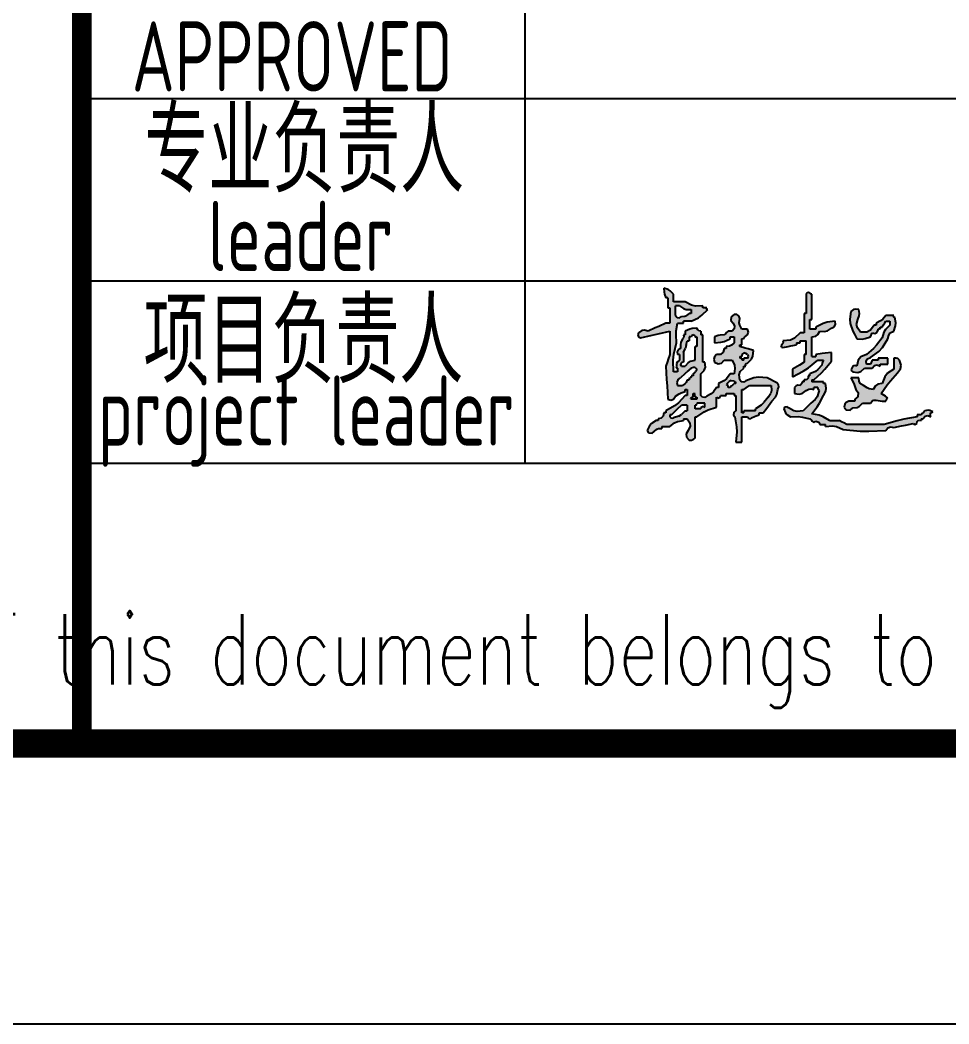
# Model space of a CAD drawing. Extents: x 5136380 to 5447195, y -425726 to -253846.
# Drawn here: x 5350111 to 5351767, y -399873 to -398084 of the extents above; entities that cross this region are included whole.
import ezdxf
from ezdxf.enums import TextEntityAlignment as Align

# ---------------------------------------------------------------- set-up
doc = ezdxf.new("R2010")
doc.units = 0
doc.header["$LTSCALE"] = 1000
doc.header["$MEASUREMENT"] = 0
doc.layers.get('0').update_dxf_attribs({"linetype": 'CONTINUOUS'})
doc.layers.add('PUB_TITLE', color=4, linetype='CONTINUOUS')
doc.styles.add('AHD', font='sceie.shx', dxfattribs={"width": 0.7, "bigfont": 'sceic.shx'})
doc.styles.add('ECEC_TQ', font='txt_l.shx', dxfattribs={"bigfont": 'hztxt_l.shx'})

# ---------------------------------------------------------------- blocks, each defined once
blk = doc.blocks.new('韩超')
h = blk.add_hatch(color=256)
h.dxf.hatch_style = 1
h.paths.add_polyline_path([(0.787849, 0.514197), (0.777955, 0.527898), (0.77346, 0.562754), (0.78123, 0.586063), (0.805739, 0.61125), (0.805739, 0.625142), (0.819631, 0.625142), (0.818004, 0.635027), (0.823773, 0.643681), (0.833523, 0.64598), (0.860867, 0.674873), (0.870953, 0.696725), (0.875199, 0.736279), (0.836353, 0.74757), (0.816903, 0.753127), (0.777955, 0.764063), (0.777955, 0.777955), (0.791847, 0.777955), (0.791847, 0.819631), (0.801775, 0.820971), (0.80763, 0.824875), (0.812685, 0.833523), (0.832189, 0.847055), (0.839321, 0.866071), (0.833523, 0.889091), (0.791847, 0.889091), (0.776856, 0.916298), (0.7735, 0.934755), (0.777955, 0.965498), (0.770329, 0.984025), (0.756314, 0.993368), (0.736279, 0.993282), (0.716867, 0.977277), (0.713907, 0.950644), (0.729333, 0.930768), (0.740061, 0.911103), (0.737625, 0.891618), (0.722387, 0.875199), (0.694603, 0.875199), (0.683489, 0.864086), (0.677932, 0.858529), (0.666819, 0.847415), (0.638572, 0.845181), (0.624291, 0.842325), (0.597358, 0.833523), (0.597358, 0.791847), (0.643081, 0.794876), (0.666726, 0.800787), (0.708495, 0.819631), (0.708495, 0.833523), (0.736279, 0.833523), (0.736279, 0.791847), (0.718733, 0.774249), (0.705317, 0.767541), (0.680711, 0.764063), (0.680711, 0.750171), (0.666819, 0.750171), (0.658732, 0.72359), (0.639033, 0.708815), (0.61125, 0.708495), (0.596777, 0.690733), (0.592946, 0.675409), (0.597358, 0.652926), (0.623512, 0.642026), (0.64687, 0.646697), (0.666819, 0.666819), (0.722387, 0.666819), (0.738834, 0.631134), (0.742077, 0.608437), (0.736279, 0.569574), (0.708495, 0.569574), (0.682162, 0.535076), (0.663824, 0.519794), (0.625142, 0.500114), (0.625142, 0.47233), (0.61125, 0.47233), (0.589715, 0.441777), (0.574435, 0.428025), (0.54179, 0.409816), (0.527664, 0.400538), (0.510468, 0.403404), (0.500114, 0.416762), (0.500114, 0.569574), (0.524623, 0.594762), (0.532393, 0.618071), (0.527898, 0.652926), (0.514006, 0.652926), (0.514006, 0.847415), (0.500114, 0.847415), (0.500114, 0.875199), (0.486416, 0.877514), (0.478388, 0.883536), (0.47233, 0.896037), (0.438162, 0.892345), (0.420863, 0.888021), (0.388977, 0.875199), (0.388977, 0.847415), (0.375085, 0.847415), (0.379444, 0.836821), (0.376971, 0.826928), (0.368139, 0.819631), (0.356965, 0.793593), (0.353947, 0.778504), (0.354247, 0.750171), (0.337644, 0.741703), (0.330222, 0.726858), (0.333409, 0.708495), (0.347301, 0.708495), (0.347301, 0.666819), (0.332737, 0.655189), (0.327028, 0.643772), (0.326463, 0.625142), (0.32344, 0.619715), (0.327253, 0.612088), (0.333409, 0.61125), (0.333409, 0.583466), (0.305625, 0.583466), (0.302565, 0.667178), (0.306887, 0.710398), (0.326463, 0.791847), (0.3234, 0.8474), (0.32482, 0.875797), (0.333409, 0.930768), (0.375085, 0.930768), (0.375085, 0.94466), (0.430654, 0.94466), (0.482374, 0.970498), (0.50707, 0.987931), (0.548736, 1.028012), (0.542559, 1.028676), (0.538615, 1.036564), (0.54179, 1.041904), (0.514006, 1.041904), (0.514006, 1.055796), (0.462884, 1.052445), (0.433869, 1.058893), (0.388977, 1.08358), (0.305625, 1.08358), (0.305625, 1.139148), (0.281985, 1.161307), (0.266841, 1.170393), (0.236165, 1.180825), (0.238399, 1.152578), (0.241255, 1.138297), (0.250057, 1.111364), (0.263949, 1.111364), (0.263949, 1.041904), (0.277841, 1.041904), (0.277841, 0.930768), (0.250057, 0.930768), (0.200194, 0.90821), (0.175186, 0.897095), (0.125028, 0.875199), (0.097454, 0.881715), (0.078516, 0.877928), (0.055568, 0.861307), (0.050109, 0.847376), (0.0559, 0.8329), (0.06946, 0.826577), (0.152955, 0.845407), (0.194635, 0.855133), (0.277841, 0.875199), (0.277841, 0.708495), (0.266727, 0.675154), (0.261171, 0.658483), (0.250057, 0.625142), (0.255939, 0.530696), (0.258718, 0.483462), (0.263949, 0.388977), (0.286969, 0.38318), (0.305985, 0.390311), (0.319517, 0.409816), (0.344599, 0.428141), (0.359268, 0.435475), (0.388977, 0.444546), (0.388977, 0.458438), (0.40287, 0.458438), (0.40287, 0.416762), (0.388977, 0.416762), (0.340729, 0.364454), (0.31168, 0.341215), (0.250057, 0.305625), (0.250057, 0.291733), (0.236165, 0.291733), (0.231424, 0.268639), (0.217583, 0.254798), (0.194489, 0.250057), (0.194489, 0.236165), (0.180597, 0.236165), (0.148793, 0.216524), (0.134276, 0.200394), (0.118082, 0.166705), (0.127514, 0.14947), (0.152825, 0.145854), (0.166705, 0.159759), (0.185336, 0.17447), (0.198563, 0.17943), (0.222273, 0.180597), (0.222273, 0.194489), (0.277841, 0.194489), (0.311245, 0.220472), (0.333233, 0.229896), (0.375085, 0.236165), (0.375085, 0.250057), (0.40287, 0.250057), (0.420685, 0.221738), (0.422698, 0.197582), (0.409816, 0.166705), (0.396068, 0.142401), (0.398473, 0.118345), (0.416762, 0.097244), (0.43433, 0.097627), (0.444154, 0.100901), (0.458438, 0.111136), (0.458438, 0.263949), (0.47233, 0.263949), (0.524193, 0.298154), (0.552768, 0.312442), (0.61125, 0.333409), (0.61125, 0.40287), (0.621931, 0.39652), (0.637706, 0.404407), (0.639034, 0.416762), (0.680711, 0.416762), (0.680711, 0.430654), (0.736279, 0.430654), (0.736279, 0.416762), (0.750171, 0.416762), (0.750171, 0.305625), (0.735269, 0.297653), (0.731714, 0.276323), (0.743225, 0.263949), (0.754517, 0.192544), (0.755945, 0.155413), (0.750171, 0.083352), (0.791847, 0.083352), (0.791847, 0.263949), (0.833523, 0.263949), (0.837499, 0.253205), (0.852744, 0.249394), (0.861307, 0.257003), (0.883535, 0.265338), (0.894648, 0.269506), (0.916876, 0.277841), (0.916876, 0.291733), (0.94466, 0.291733), (0.969894, 0.324902), (0.982398, 0.341574), (1.007174, 0.375085), (1.032146, 0.402761), (1.041693, 0.421855), (1.04885, 0.458438), (1.055218, 0.477023), (1.053221, 0.491001), (1.041904, 0.50706), (0.972444, 0.54179), (0.910919, 0.546316), (0.877697, 0.541786), (0.819631, 0.520952), (0.805828, 0.5112)])
h.paths.add_polyline_path([(0.791847, 0.458438), (0.805739, 0.458438), (0.82241, 0.469551), (0.847415, 0.486222), (1.000228, 0.486222), (1.003038, 0.45197), (0.997988, 0.431769), (0.97939, 0.40287), (0.948039, 0.36501), (0.929334, 0.347744), (0.889091, 0.319517), (0.889091, 0.305625), (0.805739, 0.305625), (0.805739, 0.291733), (0.791847, 0.291733)], flags=16)
h.paths.add_polyline_path([(0.750171, 0.500114), (0.736279, 0.500114), (0.725165, 0.489), (0.719608, 0.483443), (0.708495, 0.47233), (0.694603, 0.47233), (0.694603, 0.486222), (0.688447, 0.48706), (0.684633, 0.494686), (0.687657, 0.500114), (0.701182, 0.516386), (0.715167, 0.52238), (0.736279, 0.520952), (0.736943, 0.514775), (0.744831, 0.510831), (0.750171, 0.514006)], flags=16)
h.paths.add_polyline_path([(0.791847, 0.666819), (0.793521, 0.674497), (0.785633, 0.682384), (0.777955, 0.680711), (0.777955, 0.694603), (0.791847, 0.694603), (0.792194, 0.70849), (0.806202, 0.718996), (0.819631, 0.715441), (0.833192, 0.709118), (0.838982, 0.694641), (0.833523, 0.680711), (0.805739, 0.680711), (0.805739, 0.666819)], flags=16)
h.paths.add_polyline_path([(0.527898, 0.361193), (0.527898, 0.333409), (0.517217, 0.339759), (0.501443, 0.331871), (0.500114, 0.319517), (0.458438, 0.319517), (0.458438, 0.347301), (0.466116, 0.345628), (0.474003, 0.353515), (0.47233, 0.361193)], flags=16)
h.paths.add_polyline_path([(0.47233, 0.40287), (0.47233, 0.388977), (0.430654, 0.388977), (0.42898, 0.396656), (0.436867, 0.404543), (0.444546, 0.40287), (0.444546, 0.430654), (0.458438, 0.430654), (0.452088, 0.419973), (0.459976, 0.404198)], flags=16)
h.paths.add_polyline_path([(0.47233, 0.604304), (0.464836, 0.588169), (0.458643, 0.580427), (0.444546, 0.569574), (0.444546, 0.555682), (0.430654, 0.555682), (0.432327, 0.548004), (0.42444, 0.540117), (0.416762, 0.54179), (0.416762, 0.527898), (0.40287, 0.527898), (0.39467, 0.507807), (0.386422, 0.49791), (0.368139, 0.486222), (0.333409, 0.486222), (0.327612, 0.509242), (0.334743, 0.528258), (0.354247, 0.54179), (0.384775, 0.569612), (0.400056, 0.583504), (0.430654, 0.61125), (0.446814, 0.616197), (0.458647, 0.614224)], flags=16)
h.paths.add_polyline_path([(0.458438, 0.666819), (0.426908, 0.659351), (0.410404, 0.649448), (0.388977, 0.625142), (0.361193, 0.625142), (0.354844, 0.635823), (0.362731, 0.651598), (0.375085, 0.652926), (0.375085, 0.722387), (0.390598, 0.753922), (0.396359, 0.771203), (0.40287, 0.805739), (0.416762, 0.805739), (0.416762, 0.833523), (0.430654, 0.833523), (0.434629, 0.844267), (0.449874, 0.848078), (0.458438, 0.840469), (0.459102, 0.834292), (0.466989, 0.830348), (0.47233, 0.833523), (0.47233, 0.764063), (0.458438, 0.764063)], flags=16)
h.paths.add_polyline_path([(0.40287, 0.347301), (0.40287, 0.305625), (0.388977, 0.305625), (0.360889, 0.27915), (0.342496, 0.268422), (0.305625, 0.257003), (0.294367, 0.254885), (0.286778, 0.256782), (0.277841, 0.263949), (0.277841, 0.277841), (0.291733, 0.277841), (0.319459, 0.305683), (0.333352, 0.319575), (0.361193, 0.347301)], flags=16)
h.paths.add_polyline_path([(0.430654, 1.000228), (0.416762, 1.000228), (0.39813, 0.985517), (0.384903, 0.980557), (0.361193, 0.97939), (0.347067, 0.970112), (0.329871, 0.972978), (0.319517, 0.986336), (0.319517, 1.055796), (0.347301, 1.055796), (0.376072, 1.035613), (0.395527, 1.029128), (0.430654, 1.028012)], flags=16)
h = blk.add_hatch(color=256)
h.dxf.hatch_style = 1
h.paths.add_polyline_path([(1.542018, 0.208381), (1.519791, 0.219494), (1.508677, 0.225051), (1.48645, 0.236165), (1.416989, 0.236165), (1.371255, 0.264232), (1.344642, 0.274582), (1.291961, 0.284787), (1.328443, 0.335457), (1.345237, 0.362046), (1.375313, 0.416762), (1.391241, 0.446575), (1.394603, 0.466747), (1.389205, 0.500114), (1.375313, 0.500114), (1.375313, 0.514006), (1.291961, 0.514006), (1.291961, 0.527898), (1.305853, 0.527898), (1.359796, 0.576664), (1.385101, 0.603375), (1.430881, 0.659873), (1.430881, 0.722387), (1.386427, 0.71683), (1.3642, 0.714052), (1.319745, 0.708495), (1.319745, 0.694603), (1.291961, 0.694603), (1.291961, 0.833523), (1.31926, 0.838693), (1.334923, 0.85044), (1.347529, 0.875199), (1.381781, 0.872389), (1.401982, 0.877439), (1.430881, 0.896037), (1.450883, 0.906123), (1.460131, 0.922307), (1.458666, 0.94466), (1.401114, 0.937345), (1.371819, 0.928557), (1.319745, 0.902983), (1.319745, 0.889091), (1.278069, 0.889091), (1.278069, 0.958552), (1.291961, 0.958552), (1.291961, 1.139148), (1.285806, 1.138304), (1.281086, 1.140664), (1.278069, 1.146094), (1.267308, 1.150023), (1.257931, 1.147679), (1.250285, 1.139148), (1.250285, 1.000228), (1.236393, 1.000228), (1.236393, 0.861307), (1.208609, 0.861307), (1.168183, 0.824416), (1.138053, 0.811024), (1.08358, 0.805739), (1.087939, 0.795145), (1.085465, 0.785252), (1.076634, 0.777955), (1.071121, 0.771113), (1.075065, 0.759282), (1.08358, 0.757117), (1.122533, 0.76519), (1.141984, 0.769358), (1.180825, 0.777955), (1.180825, 0.791847), (1.208609, 0.791847), (1.208609, 0.805739), (1.250285, 0.805739), (1.250285, 0.708495), (1.236393, 0.708495), (1.236393, 0.652926), (1.203973, 0.631977), (1.187234, 0.622213), (1.15304, 0.604304), (1.15304, 0.548736), (1.229739, 0.588318), (1.266619, 0.612432), (1.333637, 0.666819), (1.375313, 0.666819), (1.366995, 0.654381), (1.363975, 0.646831), (1.361421, 0.632088), (1.335054, 0.599814), (1.316435, 0.58585), (1.278069, 0.569574), (1.278069, 0.555682), (1.264177, 0.555682), (1.26415, 0.539965), (1.25211, 0.527924), (1.236393, 0.527898), (1.236393, 0.514006), (1.222501, 0.514006), (1.219217, 0.502022), (1.216226, 0.496039), (1.208609, 0.486222), (1.191149, 0.488205), (1.17971, 0.484393), (1.166932, 0.47233), (1.166932, 0.430654), (1.200708, 0.424307), (1.223469, 0.429997), (1.250285, 0.451492), (1.27048, 0.461183), (1.283894, 0.46286), (1.305853, 0.458438), (1.305853, 0.47233), (1.333637, 0.47233), (1.333637, 0.458438), (1.339793, 0.4576), (1.343606, 0.449973), (1.340583, 0.444546), (1.32937, 0.406076), (1.316213, 0.38634), (1.285015, 0.361193), (1.229447, 0.305625), (1.187056, 0.302553), (1.163204, 0.307323), (1.125256, 0.326463), (1.114566, 0.33576), (1.096818, 0.332211), (1.090526, 0.319517), (1.102438, 0.292491), (1.113943, 0.279343), (1.139148, 0.263949), (1.194983, 0.265062), (1.223561, 0.262204), (1.278069, 0.250057), (1.289183, 0.238943), (1.294739, 0.233386), (1.305853, 0.222273), (1.320568, 0.231877), (1.341519, 0.224893), (1.347529, 0.208381), (1.389205, 0.208381), (1.389205, 0.194489), (1.439628, 0.1998), (1.468259, 0.195028), (1.514234, 0.173651), (1.635959, 0.161998), (1.69773, 0.160594), (1.819859, 0.166705), (1.833779, 0.185933), (1.852296, 0.192877), (1.875427, 0.187543), (1.930995, 0.198656), (1.958779, 0.204213), (2.014348, 0.215327), (2.025534, 0.209917), (2.039748, 0.217024), (2.042132, 0.229219), (2.049428, 0.23805), (2.059322, 0.240524), (2.069916, 0.236165), (2.069916, 0.250057), (2.083808, 0.250057), (2.098401, 0.26772), (2.118188, 0.272666), (2.139376, 0.263949), (2.133917, 0.27788), (2.139708, 0.292356), (2.153268, 0.298679), (2.133073, 0.308371), (2.119659, 0.310047), (2.0977, 0.305625), (2.086586, 0.294512), (2.08103, 0.288955), (2.069916, 0.277841), (2.042132, 0.277841), (2.042132, 0.263949), (1.946785, 0.245868), (1.899372, 0.234712), (1.805967, 0.208381)])
h = blk.add_hatch(color=256)
h.dxf.hatch_style = 1
h.paths.add_polyline_path([(1.611478, 0.625142), (1.597547, 0.630601), (1.583071, 0.624811), (1.576748, 0.61125), (1.572819, 0.60049), (1.575163, 0.591112), (1.583694, 0.583466), (1.61855, 0.578971), (1.641859, 0.586741), (1.667046, 0.61125), (1.680938, 0.61125), (1.722615, 0.61125), (1.737208, 0.628913), (1.756995, 0.63386), (1.778183, 0.625142), (1.778183, 0.639034), (1.833751, 0.639034), (1.833751, 0.655705), (1.833751, 0.66404), (1.833751, 0.680711), (1.805967, 0.680711), (1.792075, 0.680711), (1.764291, 0.680711), (1.764291, 0.666819), (1.722615, 0.666819), (1.717058, 0.655705), (1.714279, 0.650148), (1.708723, 0.639034), (1.69483, 0.639034), (1.680938, 0.639034), (1.678868, 0.661339), (1.688455, 0.678116), (1.708723, 0.687657), (1.768692, 0.728785), (1.795922, 0.757527), (1.833751, 0.819631), (1.839429, 0.846829), (1.850907, 0.862133), (1.875427, 0.875199), (1.888443, 0.91196), (1.890032, 0.934206), (1.882373, 0.972444), (1.876196, 0.973108), (1.872252, 0.980995), (1.875427, 0.986336), (1.861535, 0.986336), (1.819859, 0.986336), (1.796859, 0.959188), (1.781933, 0.947248), (1.750399, 0.930768), (1.750399, 0.916876), (1.736507, 0.916876), (1.71031, 0.882162), (1.682751, 0.868382), (1.639262, 0.868253), (1.61591, 0.897042), (1.610049, 0.922442), (1.618424, 0.958552), (1.629264, 0.984285), (1.6309, 1.000642), (1.62537, 1.028012), (1.602888, 1.032424), (1.587563, 1.028593), (1.569802, 1.01412), (1.562035, 0.958817), (1.56513, 0.927869), (1.583694, 0.875199), (1.595758, 0.853473), (1.601336, 0.842318), (1.611478, 0.819631), (1.650742, 0.818134), (1.671448, 0.821092), (1.708723, 0.833523), (1.714279, 0.844637), (1.717058, 0.850194), (1.722615, 0.861307), (1.740978, 0.85812), (1.755823, 0.865542), (1.764291, 0.882145), (1.764955, 0.888322), (1.772842, 0.892266), (1.778183, 0.889091), (1.778183, 0.902983), (1.792075, 0.902983), (1.803189, 0.919654), (1.808745, 0.927989), (1.819859, 0.94466), (1.847643, 0.94466), (1.847643, 0.916876), (1.817381, 0.887163), (1.804962, 0.866982), (1.792075, 0.826577), (1.753545, 0.774398), (1.730689, 0.750113), (1.680938, 0.708495), (1.641359, 0.690689), (1.621854, 0.667284)])
h = blk.add_hatch(color=256)
h.dxf.hatch_style = 1
h.paths.add_polyline_path([(1.831635, 0.573795), (1.812227, 0.549535), (1.792075, 0.500114), (1.762292, 0.496094), (1.744726, 0.484384), (1.729561, 0.458438), (1.700075, 0.463546), (1.684975, 0.469586), (1.6601, 0.486222), (1.637668, 0.49978), (1.627728, 0.515685), (1.62537, 0.54179), (1.603143, 0.54179), (1.592029, 0.54179), (1.569802, 0.54179), (1.586675, 0.509854), (1.593737, 0.492906), (1.604532, 0.458438), (1.621804, 0.436498), (1.61886, 0.407063), (1.597586, 0.388977), (1.597586, 0.375085), (1.55591, 0.375085), (1.536306, 0.36578), (1.526798, 0.35437), (1.52118, 0.333409), (1.537185, 0.313997), (1.563818, 0.311038), (1.583694, 0.326463), (1.614401, 0.331156), (1.630976, 0.339443), (1.653154, 0.361193), (1.667046, 0.361193), (1.708723, 0.361193), (1.720352, 0.375758), (1.731769, 0.381467), (1.750399, 0.382031), (1.77782, 0.376762), (1.791938, 0.37535), (1.819859, 0.375085), (1.821199, 0.385013), (1.825102, 0.390868), (1.833751, 0.395924), (1.815429, 0.411271), (1.805589, 0.418299), (1.785129, 0.430654), (1.829593, 0.491137), (1.853312, 0.520437), (1.903211, 0.57652), (1.923495, 0.606919), (1.927312, 0.631729), (1.917103, 0.666819), (1.904326, 0.678881), (1.892887, 0.682694), (1.875427, 0.680711), (1.875427, 0.650148), (1.875427, 0.634867), (1.875427, 0.604304)])
for p, q in [((0.266841, 1.170393), (0.236165, 1.180825)), ((0.236165, 1.180825), (0.238399, 1.152578)), ((0.238399, 1.152578), (0.241255, 1.138297)), ((0.281985, 1.161307), (0.266841, 1.170393)), ((0.305625, 1.139148), (0.281985, 1.161307)), ((1.257931, 1.147679), (1.250285, 1.139148)), ((1.267308, 1.150023), (1.257931, 1.147679)), ((1.278069, 1.146094), (1.267308, 1.150023)), ((1.281086, 1.140664), (1.278069, 1.146094)), ((0.241255, 1.138297), (0.250057, 1.111364)), ((0.263949, 1.111364), (0.250057, 1.111364)), ((0.263949, 1.111364), (0.263949, 1.041904)), ((0.305625, 1.08358), (0.305625, 1.139148)), ((0.388977, 1.08358), (0.305625, 1.08358)), ((0.433869, 1.058893), (0.388977, 1.08358)), ((1.250285, 1.139148), (1.250285, 1.000228)), ((1.285806, 1.138304), (1.281086, 1.140664)), ((1.291961, 1.139148), (1.285806, 1.138304)), ((1.291961, 0.958552), (1.291961, 1.139148)), ((0.263949, 1.041904), (0.277841, 1.041904)), ((0.277841, 1.041904), (0.277841, 0.930768)), ((0.319517, 0.986336), (0.319517, 1.055796)), ((0.347301, 1.055796), (0.319517, 1.055796)), ((0.347301, 1.055796), (0.376072, 1.035613)), ((0.376072, 1.035613), (0.395527, 1.029128)), ((0.395527, 1.029128), (0.430654, 1.028012)), ((0.430654, 1.028012), (0.430654, 1.000228)), ((0.462884, 1.052445), (0.433869, 1.058893)), ((0.514006, 1.055796), (0.462884, 1.052445)), ((0.50707, 0.987931), (0.548736, 1.028012)), ((0.514006, 1.041904), (0.514006, 1.055796)), ((0.54179, 1.041904), (0.514006, 1.041904)), ((0.538615, 1.036564), (0.54179, 1.041904)), ((0.542559, 1.028676), (0.538615, 1.036564)), ((0.548736, 1.028012), (0.542559, 1.028676)), ((1.569802, 1.01412), (1.562035, 0.958817)), ((1.587563, 1.028593), (1.569802, 1.01412)), ((1.602888, 1.032424), (1.587563, 1.028593)), ((1.62537, 1.028012), (1.602888, 1.032424)), ((1.6309, 1.000642), (1.62537, 1.028012)), ((0.250057, 0.930768), (0.200194, 0.90821)), ((0.277841, 0.930768), (0.250057, 0.930768)), ((0.319517, 0.986336), (0.329871, 0.972978)), ((0.32482, 0.875797), (0.333409, 0.930768)), ((0.329871, 0.972978), (0.347067, 0.970112)), ((0.333409, 0.930768), (0.375085, 0.930768)), ((0.347067, 0.970112), (0.361193, 0.97939)), ((0.361193, 0.97939), (0.384903, 0.980557)), ((0.375085, 0.930768), (0.375085, 0.94466)), ((0.430654, 0.94466), (0.375085, 0.94466)), ((0.384903, 0.980557), (0.39813, 0.985517)), ((0.416762, 1.000228), (0.39813, 0.985517)), ((0.430654, 1.000228), (0.416762, 1.000228)), ((0.430654, 0.94466), (0.482374, 0.970498)), ((0.482374, 0.970498), (0.50707, 0.987931)), ((0.716867, 0.977277), (0.713907, 0.950644)), ((0.713907, 0.950644), (0.729333, 0.930768)), ((0.736279, 0.993282), (0.716867, 0.977277)), ((0.729333, 0.930768), (0.740061, 0.911103)), ((0.756314, 0.993368), (0.736279, 0.993282)), ((0.770329, 0.984025), (0.756314, 0.993368)), ((0.777955, 0.965498), (0.770329, 0.984025)), ((0.7735, 0.934755), (0.777955, 0.965498)), ((0.776856, 0.916298), (0.7735, 0.934755)), ((1.236393, 1.000228), (1.236393, 0.861307)), ((1.250285, 1.000228), (1.236393, 1.000228)), ((1.278069, 0.958552), (1.291961, 0.958552)), ((1.278069, 0.889091), (1.278069, 0.958552)), ((1.401114, 0.937345), (1.371819, 0.928557)), ((1.458666, 0.94466), (1.401114, 0.937345)), ((1.460131, 0.922307), (1.458666, 0.94466)), ((1.562035, 0.958817), (1.56513, 0.927869)), ((1.610049, 0.922442), (1.618424, 0.958552)), ((1.618424, 0.958552), (1.629264, 0.984285)), ((1.629264, 0.984285), (1.6309, 1.000642)), ((1.781933, 0.947248), (1.750399, 0.930768)), ((1.750399, 0.930768), (1.750399, 0.916876)), ((1.796859, 0.959188), (1.781933, 0.947248)), ((1.819859, 0.986336), (1.796859, 0.959188)), ((1.808745, 0.927989), (1.819859, 0.94466)), ((1.861535, 0.986336), (1.819859, 0.986336)), ((1.819859, 0.94466), (1.847643, 0.94466)), ((1.847643, 0.94466), (1.847643, 0.916876)), ((1.875427, 0.986336), (1.861535, 0.986336)), ((1.872252, 0.980995), (1.875427, 0.986336)), ((1.876196, 0.973108), (1.872252, 0.980995)), ((1.882373, 0.972444), (1.876196, 0.973108)), ((1.890032, 0.934206), (1.882373, 0.972444)), ((1.888443, 0.91196), (1.890032, 0.934206)), ((0.055568, 0.861307), (0.050109, 0.847376)), ((0.078516, 0.877928), (0.055568, 0.861307)), ((0.097454, 0.881715), (0.078516, 0.877928)), ((0.125028, 0.875199), (0.097454, 0.881715)), ((0.175186, 0.897095), (0.125028, 0.875199)), ((0.200194, 0.90821), (0.175186, 0.897095)), ((0.194635, 0.855133), (0.277841, 0.875199)), ((0.277841, 0.875199), (0.277841, 0.708495)), ((0.3234, 0.8474), (0.32482, 0.875797)), ((0.420863, 0.888021), (0.388977, 0.875199)), ((0.388977, 0.875199), (0.388977, 0.847415)), ((0.438162, 0.892345), (0.420863, 0.888021)), ((0.47233, 0.896037), (0.438162, 0.892345)), ((0.478388, 0.883536), (0.47233, 0.896037)), ((0.486416, 0.877514), (0.478388, 0.883536)), ((0.500114, 0.875199), (0.486416, 0.877514)), ((0.500114, 0.875199), (0.500114, 0.847415)), ((0.683489, 0.864086), (0.677932, 0.858529)), ((0.694603, 0.875199), (0.683489, 0.864086)), ((0.722387, 0.875199), (0.694603, 0.875199)), ((0.737625, 0.891618), (0.722387, 0.875199)), ((0.740061, 0.911103), (0.737625, 0.891618)), ((0.791847, 0.889091), (0.776856, 0.916298)), ((0.833523, 0.889091), (0.791847, 0.889091)), ((0.832189, 0.847055), (0.839321, 0.866071)), ((0.839321, 0.866071), (0.833523, 0.889091)), ((1.208609, 0.861307), (1.168183, 0.824416)), ((1.236393, 0.861307), (1.208609, 0.861307)), ((1.319745, 0.889091), (1.278069, 0.889091)), ((1.371819, 0.928557), (1.319745, 0.902983)), ((1.319745, 0.902983), (1.319745, 0.889091)), ((1.334923, 0.85044), (1.347529, 0.875199)), ((1.347529, 0.875199), (1.381781, 0.872389)), ((1.381781, 0.872389), (1.401982, 0.877439)), ((1.401982, 0.877439), (1.430881, 0.896037)), ((1.430881, 0.896037), (1.450883, 0.906123)), ((1.450883, 0.906123), (1.460131, 0.922307)), ((1.56513, 0.927869), (1.583694, 0.875199)), ((1.583694, 0.875199), (1.595758, 0.853473)), ((1.61591, 0.897042), (1.610049, 0.922442)), ((1.639262, 0.868253), (1.61591, 0.897042)), ((1.682751, 0.868382), (1.639262, 0.868253)), ((1.71031, 0.882162), (1.682751, 0.868382)), ((1.736507, 0.916876), (1.71031, 0.882162)), ((1.717058, 0.850194), (1.722615, 0.861307)), ((1.722615, 0.861307), (1.740978, 0.85812)), ((1.750399, 0.916876), (1.736507, 0.916876)), ((1.740978, 0.85812), (1.755823, 0.865542)), ((1.755823, 0.865542), (1.764291, 0.882145)), ((1.764291, 0.882145), (1.764955, 0.888322)), ((1.764955, 0.888322), (1.772842, 0.892266)), ((1.772842, 0.892266), (1.778183, 0.889091)), ((1.778183, 0.902983), (1.792075, 0.902983)), ((1.778183, 0.889091), (1.778183, 0.902983)), ((1.792075, 0.902983), (1.803189, 0.919654)), ((1.804962, 0.866982), (1.792075, 0.826577)), ((1.803189, 0.919654), (1.808745, 0.927989)), ((1.817381, 0.887163), (1.804962, 0.866982)), ((1.847643, 0.916876), (1.817381, 0.887163)), ((1.839429, 0.846829), (1.850907, 0.862133)), ((1.850907, 0.862133), (1.875427, 0.875199)), ((1.875427, 0.875199), (1.888443, 0.91196)), ((0.050109, 0.847376), (0.0559, 0.8329)), ((0.0559, 0.8329), (0.06946, 0.826577)), ((0.06946, 0.826577), (0.152955, 0.845407)), ((0.152955, 0.845407), (0.194635, 0.855133)), ((0.306887, 0.710398), (0.326463, 0.791847)), ((0.326463, 0.791847), (0.3234, 0.8474)), ((0.356965, 0.793593), (0.353947, 0.778504)), ((0.368139, 0.819631), (0.356965, 0.793593)), ((0.376971, 0.826928), (0.368139, 0.819631)), ((0.388977, 0.847415), (0.375085, 0.847415)), ((0.375085, 0.847415), (0.379444, 0.836821)), ((0.379444, 0.836821), (0.376971, 0.826928)), ((0.396359, 0.771203), (0.40287, 0.805739)), ((0.40287, 0.805739), (0.416762, 0.805739)), ((0.416762, 0.833523), (0.416762, 0.805739)), ((0.430654, 0.833523), (0.416762, 0.833523)), ((0.434629, 0.844267), (0.430654, 0.833523)), ((0.449874, 0.848078), (0.434629, 0.844267)), ((0.458438, 0.840469), (0.449874, 0.848078)), ((0.458438, 0.840469), (0.459102, 0.834292)), ((0.466989, 0.830348), (0.459102, 0.834292)), ((0.47233, 0.833523), (0.466989, 0.830348)), ((0.47233, 0.833523), (0.47233, 0.764063)), ((0.514006, 0.847415), (0.500114, 0.847415)), ((0.514006, 0.652926), (0.514006, 0.847415)), ((0.624291, 0.842325), (0.597358, 0.833523)), ((0.597358, 0.833523), (0.597358, 0.791847)), ((0.597358, 0.791847), (0.643081, 0.794876)), ((0.638572, 0.845181), (0.624291, 0.842325)), ((0.666819, 0.847415), (0.638572, 0.845181)), ((0.643081, 0.794876), (0.666726, 0.800787)), ((0.666726, 0.800787), (0.708495, 0.819631)), ((0.677932, 0.858529), (0.666819, 0.847415)), ((0.708495, 0.833523), (0.736279, 0.833523)), ((0.708495, 0.819631), (0.708495, 0.833523)), ((0.736279, 0.791847), (0.718733, 0.774249)), ((0.736279, 0.833523), (0.736279, 0.791847)), ((0.791847, 0.819631), (0.801775, 0.820971)), ((0.791847, 0.777955), (0.791847, 0.819631)), ((0.801775, 0.820971), (0.80763, 0.824875)), ((0.80763, 0.824875), (0.812685, 0.833523)), ((0.812685, 0.833523), (0.832189, 0.847055)), ((1.138053, 0.811024), (1.08358, 0.805739)), ((1.08358, 0.805739), (1.087939, 0.795145)), ((1.087939, 0.795145), (1.085465, 0.785252)), ((1.168183, 0.824416), (1.138053, 0.811024)), ((1.180825, 0.791847), (1.208609, 0.791847)), ((1.180825, 0.791847), (1.180825, 0.777955)), ((1.208609, 0.791847), (1.208609, 0.805739)), ((1.208609, 0.805739), (1.250285, 0.805739)), ((1.250285, 0.708495), (1.250285, 0.805739)), ((1.291961, 0.833523), (1.31926, 0.838693)), ((1.291961, 0.694603), (1.291961, 0.833523)), ((1.31926, 0.838693), (1.334923, 0.85044)), ((1.595758, 0.853473), (1.601336, 0.842318)), ((1.601336, 0.842318), (1.611478, 0.819631)), ((1.611478, 0.819631), (1.650742, 0.818134)), ((1.650742, 0.818134), (1.671448, 0.821092)), ((1.671448, 0.821092), (1.708723, 0.833523)), ((1.708723, 0.833523), (1.714279, 0.844637)), ((1.714279, 0.844637), (1.717058, 0.850194)), ((1.792075, 0.826577), (1.753545, 0.774398)), ((1.795922, 0.757527), (1.833751, 0.819631)), ((1.833751, 0.819631), (1.839429, 0.846829)), ((0.337644, 0.741703), (0.330222, 0.726858)), ((0.330222, 0.726858), (0.333409, 0.708495)), ((0.354247, 0.750171), (0.337644, 0.741703)), ((0.353947, 0.778504), (0.354247, 0.750171)), ((0.375085, 0.722387), (0.390598, 0.753922)), ((0.375085, 0.722387), (0.375085, 0.652926)), ((0.396359, 0.771203), (0.390598, 0.753922)), ((0.47233, 0.764063), (0.458438, 0.764063)), ((0.458438, 0.666819), (0.458438, 0.764063)), ((0.658732, 0.72359), (0.639033, 0.708815)), ((0.666819, 0.750171), (0.658732, 0.72359)), ((0.680711, 0.750171), (0.666819, 0.750171)), ((0.705317, 0.767541), (0.680711, 0.764063)), ((0.680711, 0.764063), (0.680711, 0.750171)), ((0.718733, 0.774249), (0.705317, 0.767541)), ((0.777955, 0.777955), (0.791847, 0.777955)), ((0.777955, 0.764063), (0.777955, 0.777955)), ((0.816903, 0.753127), (0.777955, 0.764063)), ((0.806202, 0.718996), (0.792194, 0.70849)), ((0.819631, 0.715441), (0.806202, 0.718996)), ((0.836353, 0.74757), (0.816903, 0.753127)), ((0.875199, 0.736279), (0.836353, 0.74757)), ((0.870953, 0.696725), (0.875199, 0.736279)), ((1.076634, 0.777955), (1.071121, 0.771113)), ((1.071121, 0.771113), (1.075065, 0.759282)), ((1.075065, 0.759282), (1.08358, 0.757117)), ((1.085465, 0.785252), (1.076634, 0.777955)), ((1.08358, 0.757117), (1.122533, 0.76519)), ((1.122533, 0.76519), (1.141984, 0.769358)), ((1.141984, 0.769358), (1.180825, 0.777955)), ((1.386427, 0.71683), (1.3642, 0.714052)), ((1.430881, 0.722387), (1.386427, 0.71683)), ((1.430881, 0.659873), (1.430881, 0.722387)), ((1.730689, 0.750113), (1.680938, 0.708495)), ((1.708723, 0.687657), (1.768692, 0.728785)), ((1.753545, 0.774398), (1.730689, 0.750113)), ((1.768692, 0.728785), (1.795922, 0.757527)), ((0.261171, 0.658483), (0.250057, 0.625142)), ((0.266727, 0.675154), (0.261171, 0.658483)), ((0.277841, 0.708495), (0.266727, 0.675154)), ((0.302565, 0.667178), (0.306887, 0.710398)), ((0.305625, 0.583466), (0.302565, 0.667178)), ((0.332737, 0.655189), (0.327028, 0.643772)), ((0.347301, 0.666819), (0.332737, 0.655189)), ((0.347301, 0.708495), (0.333409, 0.708495)), ((0.347301, 0.708495), (0.347301, 0.666819)), ((0.362731, 0.651598), (0.354844, 0.635823)), ((0.375085, 0.652926), (0.362731, 0.651598)), ((0.410404, 0.649448), (0.388977, 0.625142)), ((0.410404, 0.649448), (0.426908, 0.659351)), ((0.426908, 0.659351), (0.458438, 0.666819)), ((0.527898, 0.652926), (0.514006, 0.652926)), ((0.532393, 0.618071), (0.527898, 0.652926)), ((0.596777, 0.690733), (0.592946, 0.675409)), ((0.592946, 0.675409), (0.597358, 0.652926)), ((0.61125, 0.708495), (0.596777, 0.690733)), ((0.597358, 0.652926), (0.623512, 0.642026)), ((0.639033, 0.708815), (0.61125, 0.708495)), ((0.623512, 0.642026), (0.64687, 0.646697)), ((0.64687, 0.646697), (0.666819, 0.666819)), ((0.666819, 0.666819), (0.722387, 0.666819)), ((0.722387, 0.666819), (0.738834, 0.631134)), ((0.777955, 0.694603), (0.777955, 0.680711)), ((0.777955, 0.694603), (0.791847, 0.694603)), ((0.785633, 0.682384), (0.777955, 0.680711)), ((0.785633, 0.682384), (0.793521, 0.674497)), ((0.792194, 0.70849), (0.791847, 0.694603)), ((0.793521, 0.674497), (0.791847, 0.666819)), ((0.805739, 0.666819), (0.791847, 0.666819)), ((0.833523, 0.680711), (0.805739, 0.680711)), ((0.805739, 0.666819), (0.805739, 0.680711)), ((0.833192, 0.709118), (0.819631, 0.715441)), ((0.823773, 0.643681), (0.833523, 0.64598)), ((0.833192, 0.709118), (0.838982, 0.694641)), ((0.833523, 0.680711), (0.838982, 0.694641)), ((0.833523, 0.64598), (0.860867, 0.674873)), ((0.860867, 0.674873), (0.870953, 0.696725)), ((1.236393, 0.652926), (1.203973, 0.631977)), ((1.236393, 0.708495), (1.236393, 0.652926)), ((1.250285, 0.708495), (1.236393, 0.708495)), ((1.266619, 0.612432), (1.333637, 0.666819)), ((1.291961, 0.694603), (1.319745, 0.694603)), ((1.3642, 0.714052), (1.319745, 0.708495)), ((1.319745, 0.708495), (1.319745, 0.694603)), ((1.333637, 0.666819), (1.375313, 0.666819)), ((1.363975, 0.646831), (1.361421, 0.632088)), ((1.366995, 0.654381), (1.363975, 0.646831)), ((1.375313, 0.666819), (1.366995, 0.654381)), ((1.385101, 0.603375), (1.430881, 0.659873)), ((1.621854, 0.667284), (1.611478, 0.625142)), ((1.641359, 0.690689), (1.621854, 0.667284)), ((1.680938, 0.708495), (1.641359, 0.690689)), ((1.678868, 0.661339), (1.688455, 0.678116)), ((1.680938, 0.639034), (1.678868, 0.661339)), ((1.688455, 0.678116), (1.708723, 0.687657)), ((1.714279, 0.650148), (1.708723, 0.639034)), ((1.717058, 0.655705), (1.714279, 0.650148)), ((1.722615, 0.666819), (1.717058, 0.655705)), ((1.764291, 0.666819), (1.722615, 0.666819)), ((1.792075, 0.680711), (1.764291, 0.680711)), ((1.764291, 0.680711), (1.764291, 0.666819)), ((1.805967, 0.680711), (1.792075, 0.680711)), ((1.833751, 0.680711), (1.805967, 0.680711)), ((1.833751, 0.66404), (1.833751, 0.680711)), ((1.833751, 0.655705), (1.833751, 0.66404)), ((1.833751, 0.639034), (1.833751, 0.655705)), ((1.892887, 0.682694), (1.875427, 0.680711)), ((1.875427, 0.680711), (1.875427, 0.650148)), ((1.875427, 0.650148), (1.875427, 0.634867)), ((1.904326, 0.678881), (1.892887, 0.682694)), ((1.917103, 0.666819), (1.904326, 0.678881)), ((1.927312, 0.631729), (1.917103, 0.666819)), ((0.250057, 0.625142), (0.255939, 0.530696)), ((0.333409, 0.583466), (0.305625, 0.583466)), ((0.326463, 0.625142), (0.32344, 0.619715)), ((0.32344, 0.619715), (0.327253, 0.612088)), ((0.327028, 0.643772), (0.326463, 0.625142)), ((0.327253, 0.612088), (0.333409, 0.61125)), ((0.333409, 0.61125), (0.333409, 0.583466)), ((0.361193, 0.625142), (0.354844, 0.635823)), ((0.361193, 0.625142), (0.388977, 0.625142)), ((0.384775, 0.569612), (0.400056, 0.583504)), ((0.430654, 0.61125), (0.400056, 0.583504)), ((0.446814, 0.616197), (0.430654, 0.61125)), ((0.444546, 0.569574), (0.458643, 0.580427)), ((0.458647, 0.614224), (0.446814, 0.616197)), ((0.458643, 0.580427), (0.464836, 0.588169)), ((0.458647, 0.614224), (0.47233, 0.604304)), ((0.47233, 0.604304), (0.464836, 0.588169)), ((0.500114, 0.569574), (0.524623, 0.594762)), ((0.524623, 0.594762), (0.532393, 0.618071)), ((0.742077, 0.608437), (0.736279, 0.569574)), ((0.738834, 0.631134), (0.742077, 0.608437)), ((0.77346, 0.562754), (0.78123, 0.586063)), ((0.78123, 0.586063), (0.805739, 0.61125)), ((0.805739, 0.61125), (0.805739, 0.625142)), ((0.805739, 0.625142), (0.819631, 0.625142)), ((0.818004, 0.635027), (0.823773, 0.643681)), ((0.819631, 0.625142), (0.818004, 0.635027)), ((1.187234, 0.622213), (1.15304, 0.604304)), ((1.15304, 0.604304), (1.15304, 0.548736)), ((1.15304, 0.548736), (1.229739, 0.588318)), ((1.203973, 0.631977), (1.187234, 0.622213)), ((1.229739, 0.588318), (1.266619, 0.612432)), ((1.316435, 0.58585), (1.278069, 0.569574)), ((1.305853, 0.527898), (1.359796, 0.576664)), ((1.335054, 0.599814), (1.316435, 0.58585)), ((1.361421, 0.632088), (1.335054, 0.599814)), ((1.359796, 0.576664), (1.385101, 0.603375)), ((1.576748, 0.61125), (1.572819, 0.60049)), ((1.572819, 0.60049), (1.575163, 0.591112)), ((1.575163, 0.591112), (1.583694, 0.583466)), ((1.583071, 0.624811), (1.576748, 0.61125)), ((1.597547, 0.630601), (1.583071, 0.624811)), ((1.583694, 0.583466), (1.61855, 0.578971)), ((1.611478, 0.625142), (1.597547, 0.630601)), ((1.61855, 0.578971), (1.641859, 0.586741)), ((1.641859, 0.586741), (1.667046, 0.61125)), ((1.667046, 0.61125), (1.680938, 0.61125)), ((1.69483, 0.639034), (1.680938, 0.639034)), ((1.680938, 0.61125), (1.722615, 0.61125)), ((1.708723, 0.639034), (1.69483, 0.639034)), ((1.722615, 0.61125), (1.737208, 0.628913)), ((1.737208, 0.628913), (1.756995, 0.63386)), ((1.756995, 0.63386), (1.778183, 0.625142)), ((1.778183, 0.625142), (1.778183, 0.639034)), ((1.778183, 0.639034), (1.833751, 0.639034)), ((1.831635, 0.573795), (1.812227, 0.549535)), ((1.875427, 0.604304), (1.831635, 0.573795)), ((1.853312, 0.520437), (1.903211, 0.57652)), ((1.875427, 0.634867), (1.875427, 0.604304)), ((1.903211, 0.57652), (1.923495, 0.606919)), ((1.923495, 0.606919), (1.927312, 0.631729)), ((0.255939, 0.530696), (0.258718, 0.483462)), ((0.334743, 0.528258), (0.327612, 0.509242)), ((0.327612, 0.509242), (0.333409, 0.486222)), ((0.334743, 0.528258), (0.354247, 0.54179)), ((0.384775, 0.569612), (0.354247, 0.54179)), ((0.39467, 0.507807), (0.386422, 0.49791)), ((0.40287, 0.527898), (0.39467, 0.507807)), ((0.40287, 0.527898), (0.416762, 0.527898)), ((0.416762, 0.54179), (0.416762, 0.527898)), ((0.416762, 0.54179), (0.42444, 0.540117)), ((0.432327, 0.548004), (0.42444, 0.540117)), ((0.432327, 0.548004), (0.430654, 0.555682)), ((0.444546, 0.555682), (0.430654, 0.555682)), ((0.444546, 0.569574), (0.444546, 0.555682)), ((0.500114, 0.416762), (0.500114, 0.569574)), ((0.663824, 0.519794), (0.625142, 0.500114)), ((0.682162, 0.535076), (0.663824, 0.519794)), ((0.708495, 0.569574), (0.682162, 0.535076)), ((0.687657, 0.500114), (0.701182, 0.516386)), ((0.715167, 0.52238), (0.701182, 0.516386)), ((0.736279, 0.569574), (0.708495, 0.569574)), ((0.715167, 0.52238), (0.736279, 0.520952)), ((0.736279, 0.520952), (0.736943, 0.514775)), ((0.744831, 0.510831), (0.736943, 0.514775)), ((0.744831, 0.510831), (0.750171, 0.514006)), ((0.750171, 0.500114), (0.750171, 0.514006)), ((0.777955, 0.527898), (0.77346, 0.562754)), ((0.787849, 0.514197), (0.777955, 0.527898)), ((0.805828, 0.5112), (0.787849, 0.514197)), ((0.819631, 0.520952), (0.805828, 0.5112)), ((0.877697, 0.541786), (0.819631, 0.520952)), ((0.910919, 0.546316), (0.877697, 0.541786)), ((0.972444, 0.54179), (0.910919, 0.546316)), ((1.041904, 0.50706), (0.972444, 0.54179)), ((1.053221, 0.491001), (1.041904, 0.50706)), ((1.219217, 0.502022), (1.216226, 0.496039)), ((1.222501, 0.514006), (1.219217, 0.502022)), ((1.236393, 0.514006), (1.222501, 0.514006)), ((1.25211, 0.527924), (1.236393, 0.527898)), ((1.236393, 0.514006), (1.236393, 0.527898)), ((1.26415, 0.539965), (1.25211, 0.527924)), ((1.264177, 0.555682), (1.26415, 0.539965)), ((1.278069, 0.555682), (1.264177, 0.555682)), ((1.278069, 0.555682), (1.278069, 0.569574)), ((1.291961, 0.527898), (1.291961, 0.514006)), ((1.291961, 0.527898), (1.305853, 0.527898)), ((1.375313, 0.514006), (1.291961, 0.514006)), ((1.375313, 0.500114), (1.375313, 0.514006)), ((1.592029, 0.54179), (1.569802, 0.54179)), ((1.569802, 0.54179), (1.586675, 0.509854)), ((1.586675, 0.509854), (1.593737, 0.492906)), ((1.603143, 0.54179), (1.592029, 0.54179)), ((1.62537, 0.54179), (1.603143, 0.54179)), ((1.627728, 0.515685), (1.62537, 0.54179)), ((1.637668, 0.49978), (1.627728, 0.515685)), ((1.812227, 0.549535), (1.792075, 0.500114)), ((1.829593, 0.491137), (1.853312, 0.520437)), ((0.258718, 0.483462), (0.263949, 0.388977)), ((0.333409, 0.486222), (0.368139, 0.486222)), ((0.344599, 0.428141), (0.359268, 0.435475)), ((0.359268, 0.435475), (0.388977, 0.444546)), ((0.386422, 0.49791), (0.368139, 0.486222)), ((0.388977, 0.458438), (0.40287, 0.458438)), ((0.388977, 0.444546), (0.388977, 0.458438)), ((0.40287, 0.458438), (0.40287, 0.416762)), ((0.444546, 0.430654), (0.458438, 0.430654)), ((0.444546, 0.40287), (0.444546, 0.430654)), ((0.452088, 0.419973), (0.458438, 0.430654)), ((0.589715, 0.441777), (0.574435, 0.428025)), ((0.61125, 0.47233), (0.589715, 0.441777)), ((0.625142, 0.47233), (0.61125, 0.47233)), ((0.625142, 0.500114), (0.625142, 0.47233)), ((0.680711, 0.430654), (0.736279, 0.430654)), ((0.680711, 0.416762), (0.680711, 0.430654)), ((0.687657, 0.500114), (0.684633, 0.494686)), ((0.688447, 0.48706), (0.684633, 0.494686)), ((0.694603, 0.486222), (0.688447, 0.48706)), ((0.694603, 0.47233), (0.694603, 0.486222)), ((0.708495, 0.47233), (0.694603, 0.47233)), ((0.719608, 0.483443), (0.708495, 0.47233)), ((0.725165, 0.489), (0.719608, 0.483443)), ((0.725165, 0.489), (0.736279, 0.500114)), ((0.750171, 0.500114), (0.736279, 0.500114)), ((0.736279, 0.430654), (0.736279, 0.416762)), ((0.791847, 0.458438), (0.805739, 0.458438)), ((0.791847, 0.291733), (0.791847, 0.458438)), ((0.805739, 0.458438), (0.82241, 0.469551)), ((0.82241, 0.469551), (0.847415, 0.486222)), ((0.847415, 0.486222), (1.000228, 0.486222)), ((0.97939, 0.40287), (0.997988, 0.431769)), ((1.003038, 0.45197), (0.997988, 0.431769)), ((1.000228, 0.486222), (1.003038, 0.45197)), ((1.041693, 0.421855), (1.04885, 0.458438)), ((1.04885, 0.458438), (1.055218, 0.477023)), ((1.055218, 0.477023), (1.053221, 0.491001)), ((1.17971, 0.484393), (1.166932, 0.47233)), ((1.166932, 0.47233), (1.166932, 0.430654)), ((1.166932, 0.430654), (1.200708, 0.424307)), ((1.191149, 0.488205), (1.17971, 0.484393)), ((1.208609, 0.486222), (1.191149, 0.488205)), ((1.200708, 0.424307), (1.223469, 0.429997)), ((1.216226, 0.496039), (1.208609, 0.486222)), ((1.223469, 0.429997), (1.250285, 0.451492)), ((1.250285, 0.451492), (1.27048, 0.461183)), ((1.27048, 0.461183), (1.283894, 0.46286)), ((1.283894, 0.46286), (1.305853, 0.458438)), ((1.333637, 0.47233), (1.305853, 0.47233)), ((1.305853, 0.458438), (1.305853, 0.47233)), ((1.340583, 0.444546), (1.32937, 0.406076)), ((1.333637, 0.47233), (1.333637, 0.458438)), ((1.333637, 0.458438), (1.339793, 0.4576)), ((1.339793, 0.4576), (1.343606, 0.449973)), ((1.343606, 0.449973), (1.340583, 0.444546)), ((1.389205, 0.500114), (1.375313, 0.500114)), ((1.375313, 0.416762), (1.391241, 0.446575)), ((1.394603, 0.466747), (1.389205, 0.500114)), ((1.391241, 0.446575), (1.394603, 0.466747)), ((1.593737, 0.492906), (1.604532, 0.458438)), ((1.604532, 0.458438), (1.621804, 0.436498)), ((1.621804, 0.436498), (1.61886, 0.407063)), ((1.6601, 0.486222), (1.637668, 0.49978)), ((1.684975, 0.469586), (1.6601, 0.486222)), ((1.700075, 0.463546), (1.684975, 0.469586)), ((1.729561, 0.458438), (1.700075, 0.463546)), ((1.744726, 0.484384), (1.729561, 0.458438)), ((1.762292, 0.496094), (1.744726, 0.484384)), ((1.792075, 0.500114), (1.762292, 0.496094)), ((1.785129, 0.430654), (1.829593, 0.491137)), ((1.805589, 0.418299), (1.785129, 0.430654)), ((0.263949, 0.388977), (0.286969, 0.38318)), ((0.286969, 0.38318), (0.305985, 0.390311)), ((0.305985, 0.390311), (0.319517, 0.409816)), ((0.340729, 0.364454), (0.31168, 0.341215)), ((0.319517, 0.409816), (0.344599, 0.428141)), ((0.388977, 0.416762), (0.340729, 0.364454)), ((0.40287, 0.416762), (0.388977, 0.416762)), ((0.42898, 0.396656), (0.436867, 0.404543)), ((0.430654, 0.388977), (0.42898, 0.396656)), ((0.47233, 0.388977), (0.430654, 0.388977)), ((0.436867, 0.404543), (0.444546, 0.40287)), ((0.452088, 0.419973), (0.459976, 0.404198)), ((0.459976, 0.404198), (0.47233, 0.40287)), ((0.47233, 0.40287), (0.47233, 0.388977)), ((0.47233, 0.361193), (0.474003, 0.353515)), ((0.527898, 0.361193), (0.47233, 0.361193)), ((0.510468, 0.403404), (0.500114, 0.416762)), ((0.527664, 0.400538), (0.510468, 0.403404)), ((0.54179, 0.409816), (0.527664, 0.400538)), ((0.527898, 0.333409), (0.527898, 0.361193)), ((0.574435, 0.428025), (0.54179, 0.409816)), ((0.61125, 0.333409), (0.61125, 0.40287)), ((0.61125, 0.40287), (0.621931, 0.39652)), ((0.621931, 0.39652), (0.637706, 0.404407)), ((0.637706, 0.404407), (0.639034, 0.416762)), ((0.639034, 0.416762), (0.680711, 0.416762)), ((0.736279, 0.416762), (0.750171, 0.416762)), ((0.750171, 0.416762), (0.750171, 0.305625)), ((0.929334, 0.347744), (0.948039, 0.36501)), ((0.97939, 0.40287), (0.948039, 0.36501)), ((0.982398, 0.341574), (1.007174, 0.375085)), ((1.007174, 0.375085), (1.032146, 0.402761)), ((1.032146, 0.402761), (1.041693, 0.421855)), ((1.285015, 0.361193), (1.229447, 0.305625)), ((1.316213, 0.38634), (1.285015, 0.361193)), ((1.32937, 0.406076), (1.316213, 0.38634)), ((1.328443, 0.335457), (1.345237, 0.362046)), ((1.345237, 0.362046), (1.375313, 0.416762)), ((1.536306, 0.36578), (1.526798, 0.35437)), ((1.55591, 0.375085), (1.536306, 0.36578)), ((1.597586, 0.375085), (1.55591, 0.375085)), ((1.61886, 0.407063), (1.597586, 0.388977)), ((1.597586, 0.388977), (1.597586, 0.375085)), ((1.630976, 0.339443), (1.653154, 0.361193)), ((1.653154, 0.361193), (1.667046, 0.361193)), ((1.667046, 0.361193), (1.708723, 0.361193)), ((1.708723, 0.361193), (1.720352, 0.375758)), ((1.720352, 0.375758), (1.731769, 0.381467)), ((1.731769, 0.381467), (1.750399, 0.382031)), ((1.750399, 0.382031), (1.77782, 0.376762)), ((1.77782, 0.376762), (1.791938, 0.37535)), ((1.791938, 0.37535), (1.819859, 0.375085)), ((1.815429, 0.411271), (1.805589, 0.418299)), ((1.833751, 0.395924), (1.815429, 0.411271)), ((1.819859, 0.375085), (1.821199, 0.385013)), ((1.821199, 0.385013), (1.825102, 0.390868)), ((1.825102, 0.390868), (1.833751, 0.395924)), ((0.236165, 0.291733), (0.231424, 0.268639)), ((0.250057, 0.291733), (0.236165, 0.291733)), ((0.31168, 0.341215), (0.250057, 0.305625)), ((0.250057, 0.305625), (0.250057, 0.291733)), ((0.291733, 0.277841), (0.319459, 0.305683)), ((0.319459, 0.305683), (0.333352, 0.319575)), ((0.333352, 0.319575), (0.361193, 0.347301)), ((0.388977, 0.305625), (0.360889, 0.27915)), ((0.40287, 0.347301), (0.361193, 0.347301)), ((0.388977, 0.305625), (0.40287, 0.305625)), ((0.40287, 0.347301), (0.40287, 0.305625)), ((0.466116, 0.345628), (0.458438, 0.347301)), ((0.458438, 0.319517), (0.458438, 0.347301)), ((0.500114, 0.319517), (0.458438, 0.319517)), ((0.466116, 0.345628), (0.474003, 0.353515)), ((0.47233, 0.263949), (0.524193, 0.298154)), ((0.501443, 0.331871), (0.500114, 0.319517)), ((0.501443, 0.331871), (0.517217, 0.339759)), ((0.517217, 0.339759), (0.527898, 0.333409)), ((0.524193, 0.298154), (0.552768, 0.312442)), ((0.552768, 0.312442), (0.61125, 0.333409)), ((0.735269, 0.297653), (0.731714, 0.276323)), ((0.750171, 0.305625), (0.735269, 0.297653)), ((0.805739, 0.291733), (0.791847, 0.291733)), ((0.805739, 0.291733), (0.805739, 0.305625)), ((0.889091, 0.305625), (0.805739, 0.305625)), ((0.929334, 0.347744), (0.889091, 0.319517)), ((0.889091, 0.305625), (0.889091, 0.319517)), ((0.916876, 0.277841), (0.916876, 0.291733)), ((0.916876, 0.291733), (0.94466, 0.291733)), ((0.94466, 0.291733), (0.969894, 0.324902)), ((0.969894, 0.324902), (0.982398, 0.341574)), ((1.096818, 0.332211), (1.090526, 0.319517)), ((1.090526, 0.319517), (1.102438, 0.292491)), ((1.114566, 0.33576), (1.096818, 0.332211)), ((1.102438, 0.292491), (1.113943, 0.279343)), ((1.125256, 0.326463), (1.114566, 0.33576)), ((1.163204, 0.307323), (1.125256, 0.326463)), ((1.187056, 0.302553), (1.163204, 0.307323)), ((1.229447, 0.305625), (1.187056, 0.302553)), ((1.291961, 0.284787), (1.328443, 0.335457)), ((1.526798, 0.35437), (1.52118, 0.333409)), ((1.52118, 0.333409), (1.537185, 0.313997)), ((1.537185, 0.313997), (1.563818, 0.311038)), ((1.563818, 0.311038), (1.583694, 0.326463)), ((1.583694, 0.326463), (1.614401, 0.331156)), ((1.614401, 0.331156), (1.630976, 0.339443)), ((2.08103, 0.288955), (2.069916, 0.277841)), ((2.086586, 0.294512), (2.08103, 0.288955)), ((2.0977, 0.305625), (2.086586, 0.294512)), ((2.119659, 0.310047), (2.0977, 0.305625)), ((2.133073, 0.308371), (2.119659, 0.310047)), ((2.153268, 0.298679), (2.133073, 0.308371)), ((2.133917, 0.27788), (2.139708, 0.292356)), ((2.139708, 0.292356), (2.153268, 0.298679)), ((0.148793, 0.216524), (0.134276, 0.200394)), ((0.180597, 0.236165), (0.148793, 0.216524)), ((0.194489, 0.236165), (0.180597, 0.236165)), ((0.217583, 0.254798), (0.194489, 0.250057)), ((0.194489, 0.250057), (0.194489, 0.236165)), ((0.231424, 0.268639), (0.217583, 0.254798)), ((0.291733, 0.277841), (0.277841, 0.277841)), ((0.277841, 0.277841), (0.277841, 0.263949)), ((0.277841, 0.263949), (0.286778, 0.256782)), ((0.277841, 0.194489), (0.311245, 0.220472)), ((0.286778, 0.256782), (0.294367, 0.254885)), ((0.294367, 0.254885), (0.305625, 0.257003)), ((0.342496, 0.268422), (0.305625, 0.257003)), ((0.311245, 0.220472), (0.333233, 0.229896)), ((0.333233, 0.229896), (0.375085, 0.236165)), ((0.342496, 0.268422), (0.360889, 0.27915)), ((0.375085, 0.250057), (0.40287, 0.250057)), ((0.375085, 0.250057), (0.375085, 0.236165)), ((0.40287, 0.250057), (0.420685, 0.221738)), ((0.420685, 0.221738), (0.422698, 0.197582)), ((0.458438, 0.263949), (0.47233, 0.263949)), ((0.458438, 0.111136), (0.458438, 0.263949)), ((0.731714, 0.276323), (0.743225, 0.263949)), ((0.743225, 0.263949), (0.754517, 0.192544)), ((0.791847, 0.083352), (0.791847, 0.263949)), ((0.791847, 0.263949), (0.833523, 0.263949)), ((0.833523, 0.263949), (0.837499, 0.253205)), ((0.837499, 0.253205), (0.852744, 0.249394)), ((0.852744, 0.249394), (0.861307, 0.257003)), ((0.861307, 0.257003), (0.883535, 0.265338)), ((0.883535, 0.265338), (0.894648, 0.269506)), ((0.894648, 0.269506), (0.916876, 0.277841)), ((1.113943, 0.279343), (1.139148, 0.263949)), ((1.139148, 0.263949), (1.194983, 0.265062)), ((1.194983, 0.265062), (1.223561, 0.262204)), ((1.223561, 0.262204), (1.278069, 0.250057)), ((1.278069, 0.250057), (1.289183, 0.238943)), ((1.289183, 0.238943), (1.294739, 0.233386)), ((1.344642, 0.274582), (1.291961, 0.284787)), ((1.294739, 0.233386), (1.305853, 0.222273)), ((1.305853, 0.222273), (1.320568, 0.231877)), ((1.320568, 0.231877), (1.341519, 0.224893)), ((1.341519, 0.224893), (1.347529, 0.208381)), ((1.371255, 0.264232), (1.344642, 0.274582)), ((1.416989, 0.236165), (1.371255, 0.264232)), ((1.416989, 0.236165), (1.48645, 0.236165)), ((1.508677, 0.225051), (1.48645, 0.236165)), ((1.519791, 0.219494), (1.508677, 0.225051)), ((1.542018, 0.208381), (1.519791, 0.219494)), ((1.899372, 0.234712), (1.805967, 0.208381)), ((1.946785, 0.245868), (1.899372, 0.234712)), ((2.042132, 0.263949), (1.946785, 0.245868)), ((1.958779, 0.204213), (2.014348, 0.215327)), ((2.014348, 0.215327), (2.025534, 0.209917)), ((2.025534, 0.209917), (2.039748, 0.217024)), ((2.039748, 0.217024), (2.042132, 0.229219)), ((2.069916, 0.277841), (2.042132, 0.277841)), ((2.042132, 0.277841), (2.042132, 0.263949)), ((2.042132, 0.229219), (2.049428, 0.23805)), ((2.049428, 0.23805), (2.059322, 0.240524)), ((2.059322, 0.240524), (2.069916, 0.236165)), ((2.069916, 0.250057), (2.083808, 0.250057)), ((2.069916, 0.250057), (2.069916, 0.236165)), ((2.083808, 0.250057), (2.098401, 0.26772)), ((2.098401, 0.26772), (2.118188, 0.272666)), ((2.118188, 0.272666), (2.139376, 0.263949)), ((2.139376, 0.263949), (2.133917, 0.27788)), ((0.134276, 0.200394), (0.118082, 0.166705)), ((0.118082, 0.166705), (0.127514, 0.14947)), ((0.127514, 0.14947), (0.152825, 0.145854)), ((0.152825, 0.145854), (0.166705, 0.159759)), ((0.166705, 0.159759), (0.185336, 0.17447)), ((0.185336, 0.17447), (0.198563, 0.17943)), ((0.198563, 0.17943), (0.222273, 0.180597)), ((0.222273, 0.194489), (0.277841, 0.194489)), ((0.222273, 0.194489), (0.222273, 0.180597)), ((0.409816, 0.166705), (0.396068, 0.142401)), ((0.422698, 0.197582), (0.409816, 0.166705)), ((0.755945, 0.155413), (0.750171, 0.083352)), ((0.754517, 0.192544), (0.755945, 0.155413)), ((1.347529, 0.208381), (1.389205, 0.208381)), ((1.389205, 0.194489), (1.389205, 0.208381)), ((1.389205, 0.194489), (1.439628, 0.1998)), ((1.439628, 0.1998), (1.468259, 0.195028)), ((1.468259, 0.195028), (1.514234, 0.173651)), ((1.514234, 0.173651), (1.635959, 0.161998)), ((1.805967, 0.208381), (1.542018, 0.208381)), ((1.635959, 0.161998), (1.69773, 0.160594)), ((1.69773, 0.160594), (1.819859, 0.166705)), ((1.819859, 0.166705), (1.833779, 0.185933)), ((1.833779, 0.185933), (1.852296, 0.192877)), ((1.852296, 0.192877), (1.875427, 0.187543)), ((1.875427, 0.187543), (1.930995, 0.198656)), ((1.930995, 0.198656), (1.958779, 0.204213)), ((0.396068, 0.142401), (0.398473, 0.118345)), ((0.398473, 0.118345), (0.416762, 0.097244)), ((0.416762, 0.097244), (0.43433, 0.097627)), ((0.43433, 0.097627), (0.444154, 0.100901)), ((0.444154, 0.100901), (0.458438, 0.111136)), ((0.750171, 0.083352), (0.791847, 0.083352))]:
    blk.add_line(p, q)

msp = doc.modelspace()

# ---------------------------------------------------------------- linework, layer by layer
for p, q in [((5351011, -398873.5), (5351011, -397248.5)), ((5351011, -398873.5), (5351011, -397248.5)), ((5351011, -398873.5), (5351011, -397248.5)), ((5350221, -398223.5), (5352971, -398223.5)), ((5350221, -398548.5), (5352971, -398548.5)), ((5350221, -398873.5), (5359221, -398873.5)), ((5350221, -399373.5), (5359221, -399373.5))]:
    msp.add_line(p, q)
at = {"const_width": 35}
msp.add_lwpolyline([(5350221, -396373.5), (5350221, -399373.5)], dxfattribs=at)
at = {"layer": 'PUB_TITLE', "color": 4}
msp.add_lwpolyline([(5317671, -399873.5), (5359721, -399873.5), (5359721, -370173.5), (5317671, -370173.5)], close=True, dxfattribs=at)
at = {"layer": 'PUB_TITLE', "color": 4, "const_width": 50}
msp.add_lwpolyline([(5318921, -399373.5), (5359221, -399373.5), (5359221, -370673.5), (5318921, -370673.5)], close=True, dxfattribs=at)

# ---------------------------------------------------------------- block references
at = {"xscale": 250, "yscale": 250, "zscale": 250}
msp.add_blockref('韩超', (5351199.5, -398857), dxfattribs=at)

# ---------------------------------------------------------------- texts
for s, height, style, width, p in [('APPROVED', 125, 'AHD', 0.8, (5350596, -398148.5)), ('APPROVED', 125, 'AHD', 0.8, (5350596, -398148.5)), ('专业负责人', 150, 'AHD', 0.8, (5350617.4, -398308.5)), ('leader', 125, 'AHD', 0.8, (5350611, -398468.5)), ('项目负责人', 150, 'AHD', 0.8, (5350616, -398648.5)), ('project leader', 125, 'AHD', 0.8, (5350621, -398798.5)), ('The proprietary right of this document belongs to Anhui Huadong Chemical And Medical Engineering  Co.,Ltd.  and any replication or transfer to the 3rd. side is forbidden without its permission. ', 125, 'ECEC_TQ', 0.72, (5354721, -399223.5))]:
    msp.add_text(s, height=height, dxfattribs=dict(style=style, width=width)).set_placement(p, align=Align.MIDDLE)

doc.saveas('drawing.dxf')
